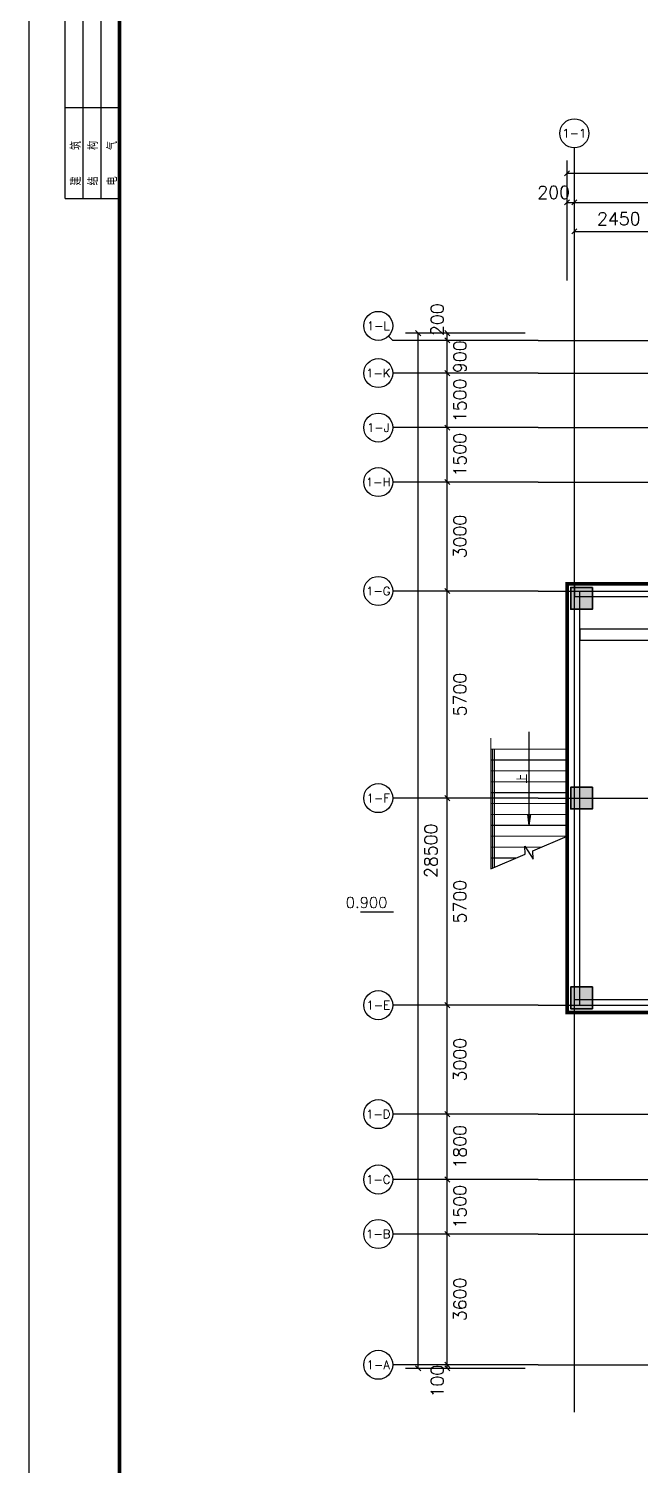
# Model space of a CAD drawing. Header units: inches. Extents: x 0 to 508000, y 0 to 738838.
# Drawn here: x 113500 to 130344, y 231563 to 271109 of the extents above; entities that cross this region are included whole.
import ezdxf
from ezdxf.enums import TextEntityAlignment as Align
from ezdxf.lldxf.tags import DXFTag

# ---------------------------------------------------------------- set-up
doc = ezdxf.new("R2010")
doc.units = ezdxf.units.IN
doc.header["$LTSCALE"] = 1000
doc.header["$MEASUREMENT"] = 0
doc.layers.get('0').update_dxf_attribs({"true_color": 0xffffff})
for name, color, linetype, true_color in [('AXIS', 3, 'Continuous', 0x00ff00), ('COLUMN', 7, 'Continuous', 0xc0c0c0), ('DIM_ELEV', 3, 'Continuous', 0x00ff00), ('DIM_SYMB', 3, 'Continuous', 0x00ff00), ('DOTE', 1, 'DOTE', 0xff0000), ('PUB_DIM', 3, 'Continuous', 0x00ff00), ('TK', 7, 'Continuous', 0xffffff), ('WALL', 7, 'Continuous', 0xc0c0c0), ('ZG-图框层', 4, 'Continuous', 0x00ffff), ('柱填充', 7, 'Continuous', 0xc0c0c0), ('砼柱', 2, 'Continuous', 0xffff00)]:
    doc.layers.add(name, color=color, linetype=linetype, true_color=true_color)
doc.styles.add('CCIAD-图框(会签栏)', font='txt.shx', dxfattribs={"height": 0.2, "bigfont": 'gbcbig.shx'})
doc.styles.add('TXTSTY_ANONYMOUS', font='txt.shx', dxfattribs={"height": 0.2, "bigfont": 'gbcbig.shx'})
tags = doc.linetypes.add('DOTE', pattern=[2.42, 2, -0.2, 0.02, -0.2]).pattern_tags.tags
tags[10:11] = [DXFTag(74, 4), DXFTag(75, 0), DXFTag(340, '0'), DXFTag(46, 0.0), DXFTag(50, 0.0), DXFTag(44, 0.0), DXFTag(45, 0.0)]
tags[8:9] = [DXFTag(74, 4), DXFTag(75, 0), DXFTag(340, '0'), DXFTag(46, 0.0), DXFTag(50, 0.0), DXFTag(44, 0.0), DXFTag(45, 0.0)]
tags[6:7] = [DXFTag(74, 4), DXFTag(75, 0), DXFTag(340, '0'), DXFTag(46, 0.0), DXFTag(50, 0.0), DXFTag(44, 0.0), DXFTag(45, 0.0)]
tags[4:5] = [DXFTag(74, 4), DXFTag(75, 0), DXFTag(340, '0'), DXFTag(46, 0.0), DXFTag(50, 0.0), DXFTag(44, 0.0), DXFTag(45, 0.0)]

# ---------------------------------------------------------------- blocks, each defined once
blk = doc.blocks.new('DAnoyomous1120')
at = {"layer": 'COLUMN', "lineweight": -3}
for p, q in [((129028, 255729), (128428, 255729)), ((128428, 255729), (128428, 255129)), ((129028, 255129), (129028, 255729)), ((128428, 255129), (129028, 255129))]:
    blk.add_line(p, q, dxfattribs=at)
blk = doc.blocks.new('DAnoyomous1192')
at = {"layer": 'WALL', "lineweight": -3}
for p, q in [((128528, 255829), (134528, 255829)), ((128528, 255829), (128528, 255479)), ((128528, 255479), (134528, 255479)), ((134528, 255829), (134528, 255479))]:
    blk.add_line(p, q, dxfattribs=at)
blk = doc.blocks.new('DAnoyomous2321')
at = {"layer": 'WALL', "lineweight": -3}
for p, q in [((128328, 244229), (128328, 249929)), ((128328, 249929), (128678, 249929)), ((128678, 244229), (128678, 249929)), ((128328, 244229), (128678, 244229))]:
    blk.add_line(p, q, dxfattribs=at)
blk = doc.blocks.new('DAnoyomous2424')
at = {"layer": 'AXIS', "lineweight": -3}
for p, q in [((123528, 262529), (123411, 262646)), ((127528, 262529), (123528, 262529)), ((127528, 261629), (123528, 261629)), ((127528, 260129), (123528, 260129)), ((127528, 258629), (123528, 258629)), ((127528, 255629), (123528, 255629)), ((127528, 249929), (123528, 249929)), ((127528, 244229), (123528, 244229)), ((127528, 241229), (123528, 241229)), ((127528, 239429), (123528, 239429)), ((127528, 237929), (123528, 237929)), ((127528, 234329), (123528, 234329))]:
    blk.add_line(p, q, dxfattribs=at)
for centre in [(123128, 262929), (123128, 261629), (123128, 260129), (123128, 258629), (123128, 255629), (123128, 249929), (123128, 244229), (123128, 241229), (123128, 239429), (123128, 237929), (123128, 234329)]:
    blk.add_circle(centre, 400, dxfattribs=at)
at = {"layer": 'AXIS', "color": 7, "true_color": 0xffffff, "style": 'TXTSTY_ANONYMOUS'}
for s, p in [('1-L', (123128, 262929)), ('1-K', (123128, 261629)), ('1-J', (123128, 260129)), ('1-H', (123128, 258629)), ('1-G', (123128, 255629)), ('1-F', (123128, 249929)), ('1-E', (123128, 244229)), ('1-D', (123128, 241229)), ('1-C', (123128, 239429)), ('1-B', (123128, 237929)), ('1-A', (123128, 234329))]:
    blk.add_text(s, height=233.3, dxfattribs=at).set_placement(p, align=Align.MIDDLE_CENTER)
blk = doc.blocks.new('DAnoyomous2431')
at = {"layer": 'AXIS', "lineweight": -3}
for p, q in [((127178, 262729), (123878, 262729)), ((124299, 262658), (124157, 262799)), ((124228, 234229), (124228, 262729)), ((127178, 234229), (123878, 234229)), ((124299, 234158), (124157, 234299))]:
    blk.add_line(p, q, dxfattribs=at)
at = {"layer": 'AXIS', "color": 7, "true_color": 0xffffff, "style": 'TXTSTY_ANONYMOUS'}
blk.add_text('28500', height=350, rotation=90, dxfattribs=at).set_placement((124578, 248479), align=Align.MIDDLE_CENTER)
blk = doc.blocks.new('DAnoyomous2482')
at = {"layer": 'AXIS', "lineweight": -3}
for p, q in [((127178, 262729), (124678, 262729)), ((125099, 262658), (124957, 262799)), ((125099, 262458), (124957, 262599)), ((125028, 262529), (125028, 262729)), ((127178, 262529), (124678, 262529)), ((125028, 261629), (125028, 262529)), ((127178, 261629), (124678, 261629)), ((125099, 261558), (124957, 261699)), ((125028, 260129), (125028, 261629)), ((127178, 260129), (124678, 260129)), ((125099, 260058), (124957, 260199)), ((125028, 258629), (125028, 260129)), ((125099, 258558), (124957, 258699)), ((127178, 258629), (124678, 258629)), ((125028, 255629), (125028, 258629)), ((127178, 255629), (124678, 255629)), ((125099, 255558), (124957, 255699)), ((125028, 249929), (125028, 255629)), ((125099, 249858), (124957, 249999)), ((127178, 249929), (124678, 249929)), ((125028, 244229), (125028, 249929)), ((127178, 244229), (124678, 244229)), ((125099, 244158), (124957, 244299)), ((125028, 241229), (125028, 244229)), ((125099, 241158), (124957, 241299)), ((127178, 241229), (124678, 241229)), ((125028, 239429), (125028, 241229)), ((127178, 239429), (124678, 239429)), ((125099, 239358), (124957, 239499)), ((125028, 237929), (125028, 239429)), ((127178, 237929), (124678, 237929)), ((125099, 237858), (124957, 237999)), ((125028, 234329), (125028, 237929)), ((127178, 234329), (124678, 234329)), ((127178, 234229), (124678, 234229)), ((125099, 234258), (124957, 234399)), ((125099, 234158), (124957, 234299)), ((125028, 234229), (125028, 234329))]:
    blk.add_line(p, q, dxfattribs=at)
at = {"layer": 'AXIS', "color": 7, "true_color": 0xffffff, "style": 'TXTSTY_ANONYMOUS'}
for s, p in [('200', (124753, 263099)), ('900', (125378, 262079)), ('1500', (125378, 260879)), ('1500', (125378, 259379)), ('3000', (125378, 257129)), ('5700', (125378, 252779)), ('5700', (125378, 247079)), ('3000', (125378, 242729)), ('1800', (125378, 240329)), ('1500', (125378, 238679)), ('3600', (125378, 236129)), ('100', (124753, 233879))]:
    blk.add_text(s, height=350, rotation=90, dxfattribs=at).set_placement(p, align=Align.MIDDLE_CENTER)
blk = doc.blocks.new('DAnoyomous2522')
at = {"layer": 'DIM_ELEV', "lineweight": -3}
blk.add_line((122639, 246802), (123550, 246802), dxfattribs=at)
at = {"layer": 'DIM_ELEV', "lineweight": -3, "const_width": 1}
blk.add_lwpolyline([(122339, 246802), (122939, 246802), (122639, 246502)], close=True, dxfattribs=at)
at = {"layer": 'DIM_ELEV', "color": 7, "true_color": 0xffffff, "style": 'TXTSTY_ANONYMOUS'}
blk.add_text('0.900', height=297.5, dxfattribs=at).set_placement((123380, 246907), align=Align.RIGHT)
blk = doc.blocks.new('DAnoyomous2541')
at = {"layer": 'DIM_SYMB', "lineweight": -3}
for p in [(127278, 251752), (127234, 249490), (127322, 249490)]:
    blk.add_line(p, (127278, 249179), dxfattribs=at)
at = {"layer": 'DIM_SYMB', "color": 7, "true_color": 0xffffff, "style": 'TXTSTY_ANONYMOUS'}
blk.add_text('上', height=262, rotation=90, dxfattribs=at).set_placement((127103, 250465), align=Align.MIDDLE_CENTER)
blk = doc.blocks.new('DAnoyomous2547')
at = {"layer": 'DIM_SYMB', "lineweight": -3}
for p, q in [((127382, 248473), (128328, 248879)), ((126228, 247979), (127174, 248384)), ((127174, 248384), (127161, 248607)), ((127161, 248607), (127395, 248250)), ((127395, 248250), (127382, 248473))]:
    blk.add_line(p, q, dxfattribs=at)
blk = doc.blocks.new('bvfdbgfhgfj')
at = {"layer": '柱填充', "true_color": 0x333333}
for points in [[(815088288, 579347477), (815087688, 579347477), (815087688, 579346877), (815088288, 579346877)], [(815088288, 579341977), (815087688, 579341977), (815087688, 579341377), (815088288, 579341377)], [(815088288, 579336477), (815087688, 579336477), (815087688, 579335877), (815088288, 579335877)]]:
    blk.add_hatch(color=250, dxfattribs=at).paths.add_polyline_path(points, flags=0)
at = {"layer": '砼柱', "color": 3, "lineweight": 35, "true_color": 0x00ff00}
for points in [[(815088288, 579347477), (815087688, 579347477), (815087688, 579346877), (815088288, 579346877)], [(815088288, 579341977), (815087688, 579341977), (815087688, 579341377), (815088288, 579341377)], [(815088288, 579336477), (815087688, 579336477), (815087688, 579335877), (815088288, 579335877)]]:
    blk.add_lwpolyline(points, close=True, dxfattribs=at)
blk = doc.blocks.new('DAnoyomous4800')
at = {"layer": 'COLUMN', "lineweight": -3}
for p, q in [((129028, 250229), (128428, 250229)), ((128428, 250229), (128428, 249629)), ((129028, 249629), (129028, 250229)), ((128428, 249629), (129028, 249629))]:
    blk.add_line(p, q, dxfattribs=at)
blk = doc.blocks.new('DAnoyomous4805')
at = {"layer": 'WALL', "lineweight": -3}
for p, q in [((128328, 249929), (128328, 255629)), ((128328, 255629), (128678, 255629)), ((128678, 249929), (128678, 255629)), ((128328, 249929), (128678, 249929))]:
    blk.add_line(p, q, dxfattribs=at)
blk = doc.blocks.new('DAnoyomous4810')
at = {"layer": 'COLUMN', "lineweight": -3}
for p, q in [((129028, 244729), (128428, 244729)), ((128428, 244729), (128428, 244129)), ((129028, 244129), (129028, 244729)), ((128428, 244129), (129028, 244129))]:
    blk.add_line(p, q, dxfattribs=at)
blk = doc.blocks.new('DAnoyomous4875')
at = {"layer": 'WALL', "lineweight": -3}
for p, q in [((134528, 244379), (128528, 244379)), ((128528, 244029), (128528, 244379)), ((134528, 244029), (128528, 244029)), ((134528, 244029), (134528, 244379))]:
    blk.add_line(p, q, dxfattribs=at)
blk = doc.blocks.new('DAnoyomous5136')
at = {"layer": 'AXIS', "lineweight": -3}
blk.add_line((128528, 263829), (128528, 267829), dxfattribs=at)
blk.add_circle((128528, 268229), 400, dxfattribs=at)
at = {"layer": 'AXIS', "color": 7, "true_color": 0xffffff, "style": 'TXTSTY_ANONYMOUS'}
blk.add_text('1-1', height=233.3, dxfattribs=at).set_placement((128528, 268229), align=Align.MIDDLE_CENTER)
blk = doc.blocks.new('DAnoyomous5143')
at = {"layer": 'AXIS', "lineweight": -3}
for p, q in [((128328, 264179), (128328, 267479)), ((128257, 267058), (128399, 267199)), ((128328, 267129), (187748, 267129))]:
    blk.add_line(p, q, dxfattribs=at)
blk = doc.blocks.new('DAnoyomous5190')
at = {"layer": 'AXIS', "lineweight": -3}
for p, q in [((128328, 264179), (128328, 266679)), ((128528, 264179), (128528, 266679)), ((128257, 266258), (128399, 266399)), ((128328, 266329), (128528, 266329)), ((128457, 266258), (128599, 266399)), ((128528, 266329), (134528, 266329))]:
    blk.add_line(p, q, dxfattribs=at)
at = {"layer": 'AXIS', "color": 7, "true_color": 0xffffff, "style": 'TXTSTY_ANONYMOUS'}
blk.add_text('200', height=350, dxfattribs=at).set_placement((127958, 266604), align=Align.MIDDLE_CENTER)
blk = doc.blocks.new('DAnoyomous13792')
at = {"layer": 'PUB_DIM', "lineweight": -3}
for p, q in [((128528, 263993), (128528, 265879)), ((128457, 265458), (128599, 265599)), ((128528, 265529), (130978, 265529))]:
    blk.add_line(p, q, dxfattribs=at)
at = {"layer": 'PUB_DIM', "color": 7, "true_color": 0xffffff, "style": 'TXTSTY_ANONYMOUS'}
blk.add_text('2450', height=350, dxfattribs=at).set_placement((129753, 265879), align=Align.MIDDLE_CENTER)

msp = doc.modelspace()

# ---------------------------------------------------------------- hatches: boundary and pattern name
at = {"true_color": 0x848484}
h = msp.add_hatch(dxfattribs=at)
h.set_pattern_fill('玻璃', color=252, scale=2540, angle=270, style=0)
h.set_pattern_definition([(270, (83320102350.3, 55297501631.22), (120, -2e-14), [])])
h.paths.add_polyline_path([(128678, 254579), (128678, 254279), (184208, 254279), (183908, 254579)], flags=0)

# ---------------------------------------------------------------- linework, layer by layer
at = {"lineweight": -3, "const_width": 100}
msp.add_lwpolyline([(164328, 255829), (158728, 255829), (158728, 258829), (140328, 258829), (140328, 255829), (128328, 255829), (128328, 244029), (140328, 244029), (140328, 241029), (158328, 241029), (158328, 239229), (164328, 239229)], dxfattribs=at)
at = {"lineweight": -3}
msp.add_lwpolyline([(128678, 254579), (128678, 254279), (184208, 254279), (183908, 254579)], close=True, dxfattribs=at)
at = {"color": 2, "lineweight": -3, "true_color": 0xffff00, "const_width": 30}
for points in [[(126228, 247979), (126228, 251579)], [(126228, 251279), (128328, 251279)], [(128328, 244029), (128328, 251270)], [(126228, 250979), (128328, 250979)], [(126228, 250679), (128328, 250679)], [(126228, 250379), (128328, 250379)], [(126228, 250079), (128328, 250079)], [(126228, 249779), (128328, 249779)], [(126228, 249479), (128328, 249479)], [(126228, 249179), (128328, 249179)], [(126228, 248879), (128328, 248879)], [(126228, 248579), (127628, 248579)], [(126228, 248279), (126928, 248279)]]:
    msp.add_lwpolyline(points, dxfattribs=at)
at = {"lineweight": -3}
for points in [[(126278, 248000), (126278, 251279)], [(126328, 248021), (126328, 251279)]]:
    msp.add_lwpolyline(points, dxfattribs=at)
at = {"layer": 'DOTE', "lineweight": -3}
for p, q in [((128528, 233029), (128528, 263829)), ((127528, 262529), (188628, 262529)), ((127528, 261629), (188628, 261629)), ((127528, 260129), (188628, 260129)), ((127528, 258629), (188628, 258629)), ((127528, 255629), (188628, 255629)), ((127528, 249929), (188628, 249929)), ((127528, 244229), (198700, 244229)), ((127528, 241229), (188628, 241229)), ((127528, 239429), (188628, 239429)), ((127528, 237929), (188628, 237929)), ((127528, 234329), (188628, 234329))]:
    msp.add_line(p, q, dxfattribs=at)
at = {"layer": 'TK', "lineweight": -3}
for p, q in [((114500, 266438), (114500, 273938)), ((115000, 266438), (115000, 273938)), ((115500, 266438), (115500, 273938)), ((116000, 266438), (116000, 273938)), ((114500, 268938), (116000, 268938)), ((114500, 266438), (116000, 266438))]:
    msp.add_line(p, q, dxfattribs=at)
at = {"layer": 'ZG-图框层', "lineweight": -3}
msp.add_lwpolyline([(113500, 282438), (113500, 198338), (247300, 198338), (247300, 282438)], close=True, dxfattribs=at)
at = {"layer": 'ZG-图框层', "lineweight": -3, "const_width": 100}
msp.add_lwpolyline([(116000, 199384), (116000, 281438), (246300, 281438), (246300, 199384)], close=True, dxfattribs=at)

# ---------------------------------------------------------------- block references
msp.add_blockref('bvfdbgfhgfj', (-814959260, -579091748))
at = {"layer": 'AXIS'}
for name in ['DAnoyomous5136', 'DAnoyomous5143', 'DAnoyomous5190', 'DAnoyomous2482', 'DAnoyomous2424', 'DAnoyomous2431']:
    msp.add_blockref(name, (0, 0), dxfattribs=at)
at = {"layer": 'COLUMN'}
for name in ['DAnoyomous1120', 'DAnoyomous4800', 'DAnoyomous4810']:
    msp.add_blockref(name, (0, 0), dxfattribs=at)
at = {"layer": 'DIM_ELEV'}
msp.add_blockref('DAnoyomous2522', (0, 0), dxfattribs=at)
at = {"layer": 'DIM_SYMB'}
for name in ['DAnoyomous2541', 'DAnoyomous2547']:
    msp.add_blockref(name, (0, 0), dxfattribs=at)
at = {"layer": 'PUB_DIM'}
msp.add_blockref('DAnoyomous13792', (0, 0), dxfattribs=at)
at = {"layer": 'WALL'}
for name in ['DAnoyomous4805', 'DAnoyomous1192', 'DAnoyomous2321', 'DAnoyomous4875']:
    msp.add_blockref(name, (0, 0), dxfattribs=at)

# ---------------------------------------------------------------- texts
at = {"layer": 'TK', "style": 'CCIAD-图框(会签栏)'}
for s, p in [('建   筑', (114935, 266794)), ('结   构', (115409, 266794)), ('电   气', (115935, 266794))]:
    msp.add_text(s, height=250, rotation=90, dxfattribs=at).set_placement(p)

doc.saveas('drawing.dxf')
